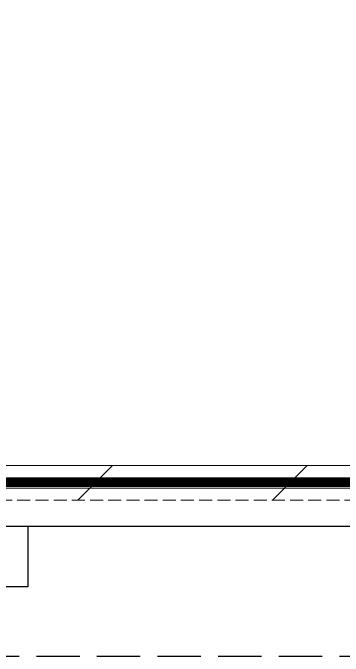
# Model space of a CAD drawing. Extents: x 3443499 to 7125205, y -1700016 to -264854.
# Drawn here: x 3623523 to 3625430, y -907770 to -904057 of the extents above; entities that cross this region are included whole.
import ezdxf

# ---------------------------------------------------------------- set-up
doc = ezdxf.new("R2010")
doc.units = 0
doc.header["$LTSCALE"] = 1000
doc.header["$MEASUREMENT"] = 0
doc.linetypes.add('CENTER2', pattern=[1.125, 0.75, -0.125, 0.125, -0.125])
doc.linetypes.add('DASH', pattern=[0.35, 0.25, -0.1])
doc.layers.get('0').update_dxf_attribs({"linetype": 'CONTINUOUS'})
for name, color, linetype in [('!校对', 2, 'CONTINUOUS'), ('SHTLN', 4, 'CONTINUOUS'), ('WIRE-接地', 2, 'CONTINUOUS'), ('卫生间', 6, 'CONTINUOUS'), ('看线', 185, 'CONTINUOUS')]:
    doc.layers.add(name, color=color, linetype=linetype)
doc.layers.add('平面-栏杆', color=56, linetype='CONTINUOUS', lineweight=15)
doc.layers.add('平面-看线', color=252, linetype='CONTINUOUS', lineweight=15)

# ---------------------------------------------------------------- blocks, each defined once
blk = doc.blocks.new('$TelecSys$00000008')
blk.add_line((0.4, 0.4), (-0.4, -0.4))
blk = doc.blocks.new('HFGHFHF')
at = {"layer": '卫生间', "color": 252, "linetype": 'DASH'}
blk.add_lwpolyline([(282616.8, 689157.2), (280916.6, 689157.2), (280916.6, 684657.2), (280916.6, 684657.2), (280916.6, 684357.2), (272916.6, 684357.2), (272916.6, 683357.2), (271116.6, 683357.2), (271116.6, 673357.2), (273766.6, 673357.2), (273766.6, 672157.2), (297866.6, 672157.2), (297866.6, 673357.2), (299516.6, 673357.2)], dxfattribs=at)
blk = doc.blocks.new('A$C74FB3979')
at = {"layer": '平面-栏杆', "color": 252}
for p, q in [((23699.8, -213.4), (17799.8, -213.4)), ((23699.8, -273.4), (17799.8, -273.4))]:
    blk.add_line(p, q, dxfattribs=at)
at = {"layer": '平面-看线', "color": 252}
blk.add_line((23699.8, -143.4), (17799.8, -143.4), dxfattribs=at)
at = {"layer": '平面-看线', "color": 252, "linetype": 'DASH', "ltscale": 0.3}
blk.add_line((23699.8, -343.4), (17799.8, -343.4), dxfattribs=at)
at = {"layer": '看线', "color": 252, "ltscale": 0.5}
for points in [[(17799.8, -493.4), (23649.8, -493.4)], [(19799.8, -493.4), (19799.8, -843.4), (17799.8, -843.4), (17799.8, -493.4)]]:
    blk.add_lwpolyline(points, dxfattribs=at)
at = {"color": 252}
blk.add_blockref('HFGHFHF', (-272116.8, -673400.6), dxfattribs=at)

msp = doc.modelspace()

# ---------------------------------------------------------------- linework, layer by layer
at = {"layer": 'WIRE-接地', "color": 2, "linetype": 'CENTER2', "const_width": 50}
msp.add_lwpolyline([(3603809.1, -897570.1), (3603809.1, -900370.1), (3603809.1, -905539), (3606505.2, -905539), (3606505.2, -904974.9), (3607310.2, -904974.9), (3607310.2, -906770.1), (3613610.3, -906770.1), (3613610.3, -906170.2), (3615110.2, -906170.2), (3615110.2, -906770.4), (3619912.3, -906770.4), (3619912.3, -906172), (3621411.8, -906172), (3621411.8, -906769.2), (3627709.5, -906769.2), (3627709.5, -904978.1), (3628512.2, -904978.1), (3628512.2, -905570.5), (3633908.8, -905570.5)], dxfattribs=at)

# ---------------------------------------------------------------- block references
at = {"layer": '!校对'}
msp.add_blockref('A$C74FB3979', (3603809.3, -906526.7), dxfattribs=at)
at = {"layer": 'SHTLN', "color": 2, "xscale": 250, "yscale": 250, "zscale": 250}
for p in [(3623998.1, -906769.2), (3625123.1, -906769.2)]:
    msp.add_blockref('$TelecSys$00000008', p, dxfattribs=at)

doc.saveas('drawing.dxf')
